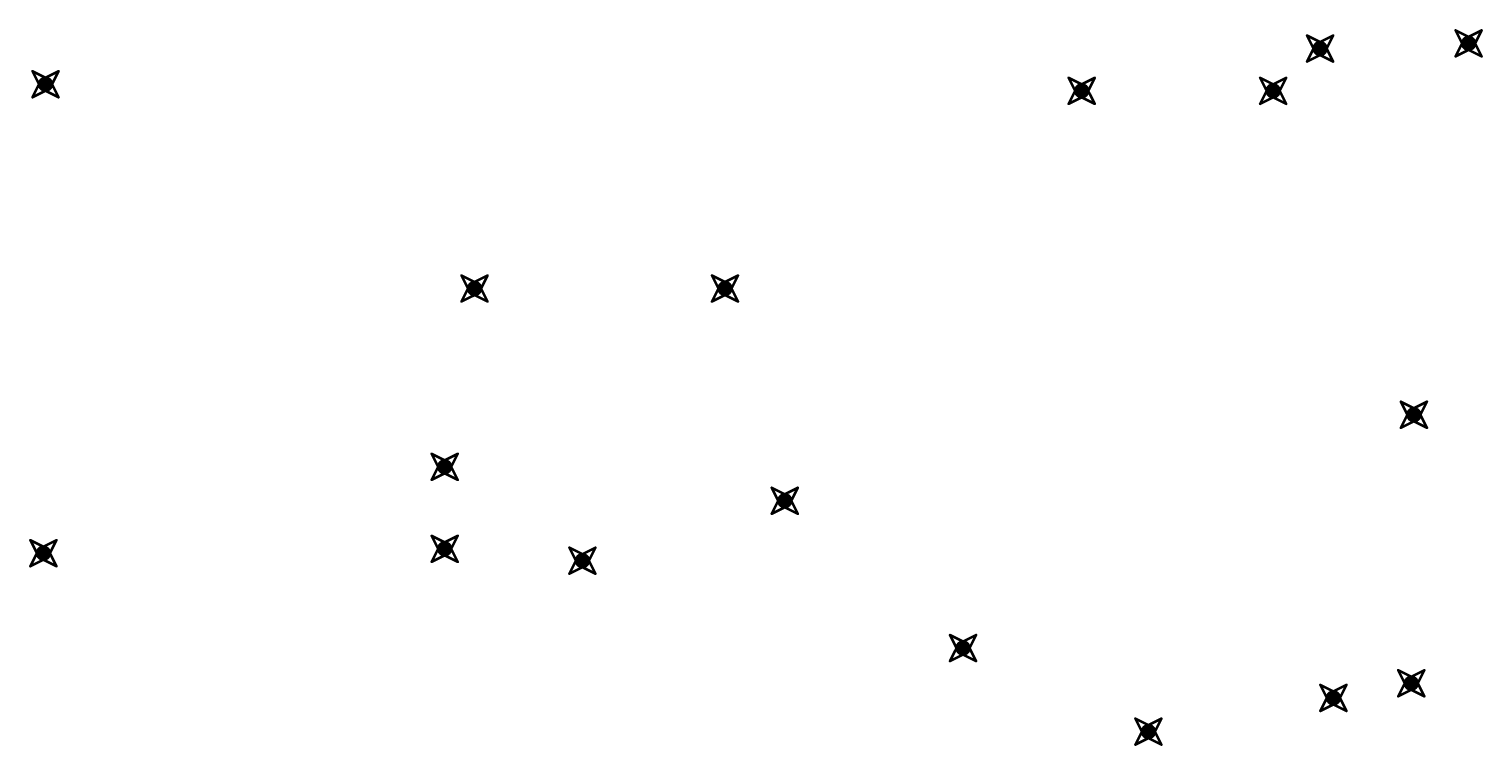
# Model space of a CAD drawing. Header units: millimetres. Extents: x -25 to 478, y -31 to 252.
# Drawn here: x 88.19 to 116.54, y 143.47 to 157.45 of the extents above; entities that cross this region are included whole.
import ezdxf

# ---------------------------------------------------------------- set-up
doc = ezdxf.new("R2010")
doc.units = ezdxf.units.MM
doc.layers.add('DrillDrawing', color=1, linetype='Continuous')
doc.layers.add('ViaHoleLayer', color=16, linetype='Continuous')

msp = doc.modelspace()

# ---------------------------------------------------------------- hatches: boundary and pattern name
at = {"layer": 'ViaHoleLayer'}
h = msp.add_hatch(color=16, dxfattribs=at)
edge = h.paths.add_edge_path()
edge.add_arc((113.36, 157.072), 0.15, 0, 360)
h = msp.add_hatch(color=16, dxfattribs=at)
edge = h.paths.add_edge_path()
edge.add_arc((116.256, 157.173), 0.15, 0, 360)
h = msp.add_hatch(color=16, dxfattribs=at)
edge = h.paths.add_edge_path()
edge.add_arc((88.508, 156.376), 0.15, 0, 360)
h = msp.add_hatch(color=16, dxfattribs=at)
edge = h.paths.add_edge_path()
edge.add_arc((108.712, 156.247), 0.15, 0, 360)
h = msp.add_hatch(color=16, dxfattribs=at)
edge = h.paths.add_edge_path()
edge.add_arc((112.445, 156.247), 0.15, 0, 360)
h = msp.add_hatch(color=16, dxfattribs=at)
edge = h.paths.add_edge_path()
edge.add_arc((96.873, 152.39), 0.15, 0, 360)
h = msp.add_hatch(color=16, dxfattribs=at)
edge = h.paths.add_edge_path()
edge.add_arc((101.757, 152.39), 0.15, 0, 360)
h = msp.add_hatch(color=16, dxfattribs=at)
edge = h.paths.add_edge_path()
edge.add_arc((115.189, 149.927), 0.15, 0, 360)
h = msp.add_hatch(color=16, dxfattribs=at)
edge = h.paths.add_edge_path()
edge.add_arc((96.291, 148.911), 0.15, 0, 360)
h = msp.add_hatch(color=16, dxfattribs=at)
edge = h.paths.add_edge_path()
edge.add_arc((102.922, 148.249), 0.15, 0, 360)
h = msp.add_hatch(color=16, dxfattribs=at)
edge = h.paths.add_edge_path()
edge.add_arc((96.291, 147.311), 0.15, 0, 360)
h = msp.add_hatch(color=16, dxfattribs=at)
edge = h.paths.add_edge_path()
edge.add_arc((88.467, 147.226), 0.15, 0, 360)
h = msp.add_hatch(color=16, dxfattribs=at)
edge = h.paths.add_edge_path()
edge.add_arc((98.977, 147.08), 0.15, 0, 360)
h = msp.add_hatch(color=16, dxfattribs=at)
edge = h.paths.add_edge_path()
edge.add_arc((106.398, 145.375), 0.15, 0, 360)
h = msp.add_hatch(color=16, dxfattribs=at)
edge = h.paths.add_edge_path()
edge.add_arc((115.138, 144.688), 0.15, 0, 360)
h = msp.add_hatch(color=16, dxfattribs=at)
edge = h.paths.add_edge_path()
edge.add_arc((113.62, 144.402), 0.15, 0, 360)
h = msp.add_hatch(color=16, dxfattribs=at)
edge = h.paths.add_edge_path()
edge.add_arc((110.013, 143.744), 0.15, 0, 360)

# ---------------------------------------------------------------- linework, layer by layer
at = {"layer": 'DrillDrawing', "const_width": 0.0508}
for points in [[(113.106, 157.326), (113.36, 157.199)], [(113.106, 157.326), (113.233, 157.072)], [(113.36, 157.199), (113.614, 157.326)], [(113.487, 157.072), (113.614, 157.326)], [(116.002, 157.427), (116.256, 157.3)], [(116.002, 157.427), (116.129, 157.173)], [(116.256, 157.3), (116.51, 157.427)], [(116.383, 157.173), (116.51, 157.427)], [(113.106, 156.818), (113.233, 157.072)], [(113.487, 157.072), (113.614, 156.818)], [(116.002, 156.919), (116.129, 157.173)], [(116.002, 156.919), (116.256, 157.046)], [(116.256, 157.046), (116.51, 156.919)], [(116.383, 157.173), (116.51, 156.919)], [(113.106, 156.818), (113.36, 156.945)], [(113.36, 156.945), (113.614, 156.818)], [(88.254, 156.63), (88.508, 156.503)], [(88.254, 156.63), (88.381, 156.376)], [(88.508, 156.503), (88.762, 156.63)], [(88.635, 156.376), (88.762, 156.63)], [(108.458, 156.501), (108.712, 156.374)], [(108.458, 156.501), (108.585, 156.247)], [(108.712, 156.374), (108.966, 156.501)], [(108.839, 156.247), (108.966, 156.501)], [(112.191, 156.501), (112.445, 156.374)], [(112.191, 156.501), (112.318, 156.247)], [(112.445, 156.374), (112.699, 156.501)], [(112.572, 156.247), (112.699, 156.501)], [(88.254, 156.122), (88.381, 156.376)], [(88.254, 156.122), (88.508, 156.249)], [(88.508, 156.249), (88.762, 156.122)], [(88.635, 156.376), (88.762, 156.122)], [(108.458, 155.993), (108.585, 156.247)], [(108.839, 156.247), (108.966, 155.993)], [(112.191, 155.993), (112.318, 156.247)], [(112.572, 156.247), (112.699, 155.993)], [(108.458, 155.993), (108.712, 156.12)], [(108.712, 156.12), (108.966, 155.993)], [(112.191, 155.993), (112.445, 156.12)], [(112.445, 156.12), (112.699, 155.993)], [(96.619, 152.644), (96.873, 152.517)], [(96.619, 152.644), (96.746, 152.39)], [(96.873, 152.517), (97.127, 152.644)], [(97, 152.39), (97.127, 152.644)], [(101.503, 152.644), (101.757, 152.517)], [(101.503, 152.644), (101.63, 152.39)], [(101.757, 152.517), (102.011, 152.644)], [(101.884, 152.39), (102.011, 152.644)], [(96.619, 152.136), (96.746, 152.39)], [(96.619, 152.136), (96.873, 152.263)], [(96.873, 152.263), (97.127, 152.136)], [(97, 152.39), (97.127, 152.136)], [(101.503, 152.136), (101.63, 152.39)], [(101.503, 152.136), (101.757, 152.263)], [(101.757, 152.263), (102.011, 152.136)], [(101.884, 152.39), (102.011, 152.136)], [(114.935, 150.181), (115.189, 150.054)], [(114.935, 150.181), (115.062, 149.927)], [(115.189, 150.054), (115.443, 150.181)], [(115.316, 149.927), (115.443, 150.181)], [(114.935, 149.673), (115.062, 149.927)], [(114.935, 149.673), (115.189, 149.8)], [(115.189, 149.8), (115.443, 149.673)], [(115.316, 149.927), (115.443, 149.673)], [(96.037, 149.165), (96.291, 149.038)], [(96.037, 149.165), (96.164, 148.911)], [(96.291, 149.038), (96.545, 149.165)], [(96.418, 148.911), (96.545, 149.165)], [(96.037, 148.657), (96.164, 148.911)], [(96.418, 148.911), (96.545, 148.657)], [(96.037, 148.657), (96.291, 148.784)], [(96.291, 148.784), (96.545, 148.657)], [(102.668, 148.503), (102.922, 148.376)], [(102.668, 148.503), (102.795, 148.249)], [(102.668, 147.995), (102.795, 148.249)], [(102.922, 148.376), (103.176, 148.503)], [(103.049, 148.249), (103.176, 148.503)], [(103.049, 148.249), (103.176, 147.995)], [(102.668, 147.995), (102.922, 148.122)], [(102.922, 148.122), (103.176, 147.995)], [(88.213, 147.48), (88.467, 147.353)], [(88.213, 147.48), (88.34, 147.226)], [(88.467, 147.353), (88.721, 147.48)], [(88.594, 147.226), (88.721, 147.48)], [(96.037, 147.565), (96.291, 147.438)], [(96.037, 147.565), (96.164, 147.311)], [(96.291, 147.438), (96.545, 147.565)], [(96.418, 147.311), (96.545, 147.565)], [(88.213, 146.972), (88.34, 147.226)], [(88.213, 146.972), (88.467, 147.099)], [(88.467, 147.099), (88.721, 146.972)], [(88.594, 147.226), (88.721, 146.972)], [(96.037, 147.057), (96.164, 147.311)], [(96.037, 147.057), (96.291, 147.184)], [(96.291, 147.184), (96.545, 147.057)], [(96.418, 147.311), (96.545, 147.057)], [(98.723, 147.334), (98.977, 147.207)], [(98.723, 147.334), (98.85, 147.08)], [(98.977, 147.207), (99.231, 147.334)], [(99.104, 147.08), (99.231, 147.334)], [(98.723, 146.826), (98.85, 147.08)], [(98.723, 146.826), (98.977, 146.953)], [(98.977, 146.953), (99.231, 146.826)], [(99.104, 147.08), (99.231, 146.826)], [(106.144, 145.629), (106.398, 145.502)], [(106.144, 145.629), (106.271, 145.375)], [(106.398, 145.502), (106.652, 145.629)], [(106.525, 145.375), (106.652, 145.629)], [(106.144, 145.121), (106.271, 145.375)], [(106.144, 145.121), (106.398, 145.248)], [(106.398, 145.248), (106.652, 145.121)], [(106.525, 145.375), (106.652, 145.121)], [(114.884, 144.942), (115.138, 144.815)], [(114.884, 144.942), (115.011, 144.688)], [(115.138, 144.815), (115.392, 144.942)], [(115.265, 144.688), (115.392, 144.942)], [(113.366, 144.656), (113.62, 144.529)], [(113.366, 144.656), (113.493, 144.402)], [(113.62, 144.529), (113.874, 144.656)], [(113.747, 144.402), (113.874, 144.656)], [(114.884, 144.434), (115.011, 144.688)], [(114.884, 144.434), (115.138, 144.561)], [(115.138, 144.561), (115.392, 144.434)], [(115.265, 144.688), (115.392, 144.434)], [(113.366, 144.148), (113.493, 144.402)], [(113.366, 144.148), (113.62, 144.275)], [(113.62, 144.275), (113.874, 144.148)], [(113.747, 144.402), (113.874, 144.148)], [(109.759, 143.998), (110.013, 143.871)], [(109.759, 143.998), (109.886, 143.744)], [(110.013, 143.871), (110.267, 143.998)], [(110.14, 143.744), (110.267, 143.998)], [(109.759, 143.49), (109.886, 143.744)], [(110.14, 143.744), (110.267, 143.49)], [(109.759, 143.49), (110.013, 143.617)], [(110.013, 143.617), (110.267, 143.49)]]:
    msp.add_lwpolyline(points, dxfattribs=at)
at = {"layer": 'DrillDrawing', "const_width": 0.0254}
for points in [[(113.094, 157.326, 1), (113.119, 157.326, 1)], [(113.094, 157.326, 1), (113.119, 157.326, 1)], [(113.602, 157.326, 1), (113.627, 157.326, 1)], [(113.602, 157.326, 1), (113.627, 157.326, 1)], [(115.989, 157.427, 1), (116.014, 157.427, 1)], [(115.989, 157.427, 1), (116.014, 157.427, 1)], [(116.497, 157.427, 1), (116.522, 157.427, 1)], [(116.497, 157.427, 1), (116.522, 157.427, 1)], [(113.221, 157.072, 1), (113.246, 157.072, 1)], [(113.221, 157.072, 1), (113.246, 157.072, 1)], [(113.347, 157.199, 1), (113.373, 157.199, 1)], [(113.347, 157.199, 1), (113.373, 157.199, 1)], [(113.475, 157.072, 1), (113.5, 157.072, 1)], [(113.475, 157.072, 1), (113.5, 157.072, 1)], [(116.116, 157.173, 1), (116.141, 157.173, 1)], [(116.116, 157.173, 1), (116.141, 157.173, 1)], [(116.243, 157.3, 1), (116.268, 157.3, 1)], [(116.243, 157.3, 1), (116.268, 157.3, 1)], [(116.243, 157.046, 1), (116.268, 157.046, 1)], [(116.243, 157.046, 1), (116.268, 157.046, 1)], [(116.37, 157.173, 1), (116.395, 157.173, 1)], [(116.37, 157.173, 1), (116.395, 157.173, 1)], [(113.094, 156.818, 1), (113.119, 156.818, 1)], [(113.094, 156.818, 1), (113.119, 156.818, 1)], [(113.347, 156.945, 1), (113.373, 156.945, 1)], [(113.347, 156.945, 1), (113.373, 156.945, 1)], [(113.602, 156.818, 1), (113.627, 156.818, 1)], [(113.602, 156.818, 1), (113.627, 156.818, 1)], [(115.989, 156.919, 1), (116.014, 156.919, 1)], [(115.989, 156.919, 1), (116.014, 156.919, 1)], [(116.497, 156.919, 1), (116.522, 156.919, 1)], [(116.497, 156.919, 1), (116.522, 156.919, 1)], [(88.241, 156.63, 1), (88.267, 156.63, 1)], [(88.241, 156.63, 1), (88.267, 156.63, 1)], [(88.495, 156.503, 1), (88.521, 156.503, 1)], [(88.495, 156.503, 1), (88.521, 156.503, 1)], [(88.749, 156.63, 1), (88.775, 156.63, 1)], [(88.749, 156.63, 1), (88.775, 156.63, 1)], [(108.445, 156.501, 1), (108.47, 156.501, 1)], [(108.445, 156.501, 1), (108.47, 156.501, 1)], [(108.953, 156.501, 1), (108.978, 156.501, 1)], [(108.953, 156.501, 1), (108.978, 156.501, 1)], [(112.178, 156.501, 1), (112.204, 156.501, 1)], [(112.178, 156.501, 1), (112.204, 156.501, 1)], [(112.686, 156.501, 1), (112.712, 156.501, 1)], [(112.686, 156.501, 1), (112.712, 156.501, 1)], [(88.368, 156.376, 1), (88.394, 156.376, 1)], [(88.368, 156.376, 1), (88.394, 156.376, 1)], [(88.495, 156.249, 1), (88.521, 156.249, 1)], [(88.495, 156.249, 1), (88.521, 156.249, 1)], [(88.622, 156.376, 1), (88.648, 156.376, 1)], [(88.622, 156.376, 1), (88.648, 156.376, 1)], [(108.572, 156.247, 1), (108.597, 156.247, 1)], [(108.572, 156.247, 1), (108.597, 156.247, 1)], [(108.699, 156.374, 1), (108.724, 156.374, 1)], [(108.699, 156.374, 1), (108.724, 156.374, 1)], [(108.826, 156.247, 1), (108.851, 156.247, 1)], [(108.826, 156.247, 1), (108.851, 156.247, 1)], [(112.305, 156.247, 1), (112.331, 156.247, 1)], [(112.305, 156.247, 1), (112.331, 156.247, 1)], [(112.432, 156.374, 1), (112.458, 156.374, 1)], [(112.432, 156.374, 1), (112.458, 156.374, 1)], [(112.559, 156.247, 1), (112.585, 156.247, 1)], [(112.559, 156.247, 1), (112.585, 156.247, 1)], [(88.241, 156.122, 1), (88.267, 156.122, 1)], [(88.241, 156.122, 1), (88.267, 156.122, 1)], [(88.749, 156.122, 1), (88.775, 156.122, 1)], [(88.749, 156.122, 1), (88.775, 156.122, 1)], [(108.445, 155.993, 1), (108.47, 155.993, 1)], [(108.445, 155.993, 1), (108.47, 155.993, 1)], [(108.699, 156.12, 1), (108.724, 156.12, 1)], [(108.699, 156.12, 1), (108.724, 156.12, 1)], [(108.953, 155.993, 1), (108.978, 155.993, 1)], [(108.953, 155.993, 1), (108.978, 155.993, 1)], [(112.178, 155.993, 1), (112.204, 155.993, 1)], [(112.178, 155.993, 1), (112.204, 155.993, 1)], [(112.432, 156.12, 1), (112.458, 156.12, 1)], [(112.432, 156.12, 1), (112.458, 156.12, 1)], [(112.686, 155.993, 1), (112.712, 155.993, 1)], [(112.686, 155.993, 1), (112.712, 155.993, 1)], [(96.606, 152.644, 1), (96.631, 152.644, 1)], [(96.606, 152.644, 1), (96.631, 152.644, 1)], [(96.86, 152.517, 1), (96.885, 152.517, 1)], [(96.86, 152.517, 1), (96.885, 152.517, 1)], [(97.114, 152.644, 1), (97.139, 152.644, 1)], [(97.114, 152.644, 1), (97.139, 152.644, 1)], [(101.49, 152.644, 1), (101.515, 152.644, 1)], [(101.49, 152.644, 1), (101.515, 152.644, 1)], [(101.744, 152.517, 1), (101.769, 152.517, 1)], [(101.744, 152.517, 1), (101.769, 152.517, 1)], [(101.998, 152.644, 1), (102.023, 152.644, 1)], [(101.998, 152.644, 1), (102.023, 152.644, 1)], [(96.733, 152.39, 1), (96.758, 152.39, 1)], [(96.733, 152.39, 1), (96.758, 152.39, 1)], [(96.86, 152.263, 1), (96.885, 152.263, 1)], [(96.86, 152.263, 1), (96.885, 152.263, 1)], [(96.987, 152.39, 1), (97.012, 152.39, 1)], [(96.987, 152.39, 1), (97.012, 152.39, 1)], [(101.617, 152.39, 1), (101.642, 152.39, 1)], [(101.617, 152.39, 1), (101.642, 152.39, 1)], [(101.744, 152.263, 1), (101.769, 152.263, 1)], [(101.744, 152.263, 1), (101.769, 152.263, 1)], [(101.871, 152.39, 1), (101.896, 152.39, 1)], [(101.871, 152.39, 1), (101.896, 152.39, 1)], [(96.606, 152.136, 1), (96.631, 152.136, 1)], [(96.606, 152.136, 1), (96.631, 152.136, 1)], [(97.114, 152.136, 1), (97.139, 152.136, 1)], [(97.114, 152.136, 1), (97.139, 152.136, 1)], [(101.49, 152.136, 1), (101.515, 152.136, 1)], [(101.49, 152.136, 1), (101.515, 152.136, 1)], [(101.998, 152.136, 1), (102.023, 152.136, 1)], [(101.998, 152.136, 1), (102.023, 152.136, 1)], [(114.922, 150.181, 1), (114.948, 150.181, 1)], [(114.922, 150.181, 1), (114.948, 150.181, 1)], [(115.176, 150.054, 1), (115.202, 150.054, 1)], [(115.176, 150.054, 1), (115.202, 150.054, 1)], [(115.43, 150.181, 1), (115.456, 150.181, 1)], [(115.43, 150.181, 1), (115.456, 150.181, 1)], [(114.922, 149.673, 1), (114.948, 149.673, 1)], [(114.922, 149.673, 1), (114.948, 149.673, 1)], [(115.049, 149.927, 1), (115.075, 149.927, 1)], [(115.049, 149.927, 1), (115.075, 149.927, 1)], [(115.176, 149.8, 1), (115.202, 149.8, 1)], [(115.176, 149.8, 1), (115.202, 149.8, 1)], [(115.303, 149.927, 1), (115.329, 149.927, 1)], [(115.303, 149.927, 1), (115.329, 149.927, 1)], [(115.43, 149.673, 1), (115.456, 149.673, 1)], [(115.43, 149.673, 1), (115.456, 149.673, 1)], [(96.025, 149.165, 1), (96.05, 149.165, 1)], [(96.025, 149.165, 1), (96.05, 149.165, 1)], [(96.533, 149.165, 1), (96.558, 149.165, 1)], [(96.533, 149.165, 1), (96.558, 149.165, 1)], [(96.152, 148.911, 1), (96.177, 148.911, 1)], [(96.152, 148.911, 1), (96.177, 148.911, 1)], [(96.279, 149.038, 1), (96.304, 149.038, 1)], [(96.279, 149.038, 1), (96.304, 149.038, 1)], [(96.406, 148.911, 1), (96.431, 148.911, 1)], [(96.406, 148.911, 1), (96.431, 148.911, 1)], [(96.025, 148.657, 1), (96.05, 148.657, 1)], [(96.025, 148.657, 1), (96.05, 148.657, 1)], [(96.279, 148.784, 1), (96.304, 148.784, 1)], [(96.279, 148.784, 1), (96.304, 148.784, 1)], [(96.533, 148.657, 1), (96.558, 148.657, 1)], [(96.533, 148.657, 1), (96.558, 148.657, 1)], [(102.656, 148.503, 1), (102.681, 148.503, 1)], [(102.656, 148.503, 1), (102.681, 148.503, 1)], [(102.783, 148.249, 1), (102.808, 148.249, 1)], [(102.783, 148.249, 1), (102.808, 148.249, 1)], [(102.91, 148.376, 1), (102.935, 148.376, 1)], [(102.91, 148.376, 1), (102.935, 148.376, 1)], [(103.037, 148.249, 1), (103.062, 148.249, 1)], [(103.037, 148.249, 1), (103.062, 148.249, 1)], [(103.164, 148.503, 1), (103.189, 148.503, 1)], [(103.164, 148.503, 1), (103.189, 148.503, 1)], [(102.656, 147.995, 1), (102.681, 147.995, 1)], [(102.656, 147.995, 1), (102.681, 147.995, 1)], [(102.91, 148.122, 1), (102.935, 148.122, 1)], [(102.91, 148.122, 1), (102.935, 148.122, 1)], [(103.164, 147.995, 1), (103.189, 147.995, 1)], [(103.164, 147.995, 1), (103.189, 147.995, 1)], [(88.2, 147.48, 1), (88.226, 147.48, 1)], [(88.2, 147.48, 1), (88.226, 147.48, 1)], [(88.708, 147.48, 1), (88.734, 147.48, 1)], [(88.708, 147.48, 1), (88.734, 147.48, 1)], [(96.025, 147.565, 1), (96.05, 147.565, 1)], [(96.025, 147.565, 1), (96.05, 147.565, 1)], [(96.279, 147.438, 1), (96.304, 147.438, 1)], [(96.279, 147.438, 1), (96.304, 147.438, 1)], [(96.533, 147.565, 1), (96.558, 147.565, 1)], [(96.533, 147.565, 1), (96.558, 147.565, 1)], [(88.327, 147.226, 1), (88.353, 147.226, 1)], [(88.327, 147.226, 1), (88.353, 147.226, 1)], [(88.454, 147.353, 1), (88.48, 147.353, 1)], [(88.454, 147.353, 1), (88.48, 147.353, 1)], [(88.454, 147.099, 1), (88.48, 147.099, 1)], [(88.454, 147.099, 1), (88.48, 147.099, 1)], [(88.581, 147.226, 1), (88.607, 147.226, 1)], [(88.581, 147.226, 1), (88.607, 147.226, 1)], [(96.152, 147.311, 1), (96.177, 147.311, 1)], [(96.152, 147.311, 1), (96.177, 147.311, 1)], [(96.279, 147.184, 1), (96.304, 147.184, 1)], [(96.279, 147.184, 1), (96.304, 147.184, 1)], [(96.406, 147.311, 1), (96.431, 147.311, 1)], [(96.406, 147.311, 1), (96.431, 147.311, 1)], [(98.711, 147.334, 1), (98.736, 147.334, 1)], [(98.711, 147.334, 1), (98.736, 147.334, 1)], [(98.965, 147.207, 1), (98.99, 147.207, 1)], [(98.965, 147.207, 1), (98.99, 147.207, 1)], [(99.219, 147.334, 1), (99.244, 147.334, 1)], [(99.219, 147.334, 1), (99.244, 147.334, 1)], [(88.2, 146.972, 1), (88.226, 146.972, 1)], [(88.2, 146.972, 1), (88.226, 146.972, 1)], [(88.708, 146.972, 1), (88.734, 146.972, 1)], [(88.708, 146.972, 1), (88.734, 146.972, 1)], [(96.025, 147.057, 1), (96.05, 147.057, 1)], [(96.025, 147.057, 1), (96.05, 147.057, 1)], [(96.533, 147.057, 1), (96.558, 147.057, 1)], [(96.533, 147.057, 1), (96.558, 147.057, 1)], [(98.711, 146.826, 1), (98.736, 146.826, 1)], [(98.711, 146.826, 1), (98.736, 146.826, 1)], [(98.838, 147.08, 1), (98.863, 147.08, 1)], [(98.838, 147.08, 1), (98.863, 147.08, 1)], [(98.965, 146.953, 1), (98.99, 146.953, 1)], [(98.965, 146.953, 1), (98.99, 146.953, 1)], [(99.092, 147.08, 1), (99.117, 147.08, 1)], [(99.092, 147.08, 1), (99.117, 147.08, 1)], [(99.219, 146.826, 1), (99.244, 146.826, 1)], [(99.219, 146.826, 1), (99.244, 146.826, 1)], [(106.132, 145.629, 1), (106.157, 145.629, 1)], [(106.132, 145.629, 1), (106.157, 145.629, 1)], [(106.386, 145.502, 1), (106.411, 145.502, 1)], [(106.386, 145.502, 1), (106.411, 145.502, 1)], [(106.64, 145.629, 1), (106.665, 145.629, 1)], [(106.64, 145.629, 1), (106.665, 145.629, 1)], [(106.132, 145.121, 1), (106.157, 145.121, 1)], [(106.132, 145.121, 1), (106.157, 145.121, 1)], [(106.259, 145.375, 1), (106.284, 145.375, 1)], [(106.259, 145.375, 1), (106.284, 145.375, 1)], [(106.386, 145.248, 1), (106.411, 145.248, 1)], [(106.386, 145.248, 1), (106.411, 145.248, 1)], [(106.513, 145.375, 1), (106.538, 145.375, 1)], [(106.513, 145.375, 1), (106.538, 145.375, 1)], [(106.64, 145.121, 1), (106.665, 145.121, 1)], [(106.64, 145.121, 1), (106.665, 145.121, 1)], [(114.871, 144.942, 1), (114.897, 144.942, 1)], [(114.871, 144.942, 1), (114.897, 144.942, 1)], [(115.379, 144.942, 1), (115.405, 144.942, 1)], [(115.379, 144.942, 1), (115.405, 144.942, 1)], [(113.353, 144.656, 1), (113.379, 144.656, 1)], [(113.353, 144.656, 1), (113.379, 144.656, 1)], [(113.861, 144.656, 1), (113.887, 144.656, 1)], [(113.861, 144.656, 1), (113.887, 144.656, 1)], [(114.999, 144.688, 1), (115.024, 144.688, 1)], [(114.999, 144.688, 1), (115.024, 144.688, 1)], [(115.126, 144.815, 1), (115.151, 144.815, 1)], [(115.126, 144.815, 1), (115.151, 144.815, 1)], [(115.126, 144.561, 1), (115.151, 144.561, 1)], [(115.126, 144.561, 1), (115.151, 144.561, 1)], [(115.252, 144.688, 1), (115.278, 144.688, 1)], [(115.252, 144.688, 1), (115.278, 144.688, 1)], [(113.48, 144.402, 1), (113.506, 144.402, 1)], [(113.48, 144.402, 1), (113.506, 144.402, 1)], [(113.607, 144.529, 1), (113.633, 144.529, 1)], [(113.607, 144.529, 1), (113.633, 144.529, 1)], [(113.607, 144.275, 1), (113.633, 144.275, 1)], [(113.607, 144.275, 1), (113.633, 144.275, 1)], [(113.734, 144.402, 1), (113.76, 144.402, 1)], [(113.734, 144.402, 1), (113.76, 144.402, 1)], [(114.871, 144.434, 1), (114.897, 144.434, 1)], [(114.871, 144.434, 1), (114.897, 144.434, 1)], [(115.379, 144.434, 1), (115.405, 144.434, 1)], [(115.379, 144.434, 1), (115.405, 144.434, 1)], [(109.747, 143.998, 1), (109.772, 143.998, 1)], [(109.747, 143.998, 1), (109.772, 143.998, 1)], [(110.255, 143.998, 1), (110.28, 143.998, 1)], [(110.255, 143.998, 1), (110.28, 143.998, 1)], [(113.353, 144.148, 1), (113.379, 144.148, 1)], [(113.353, 144.148, 1), (113.379, 144.148, 1)], [(113.861, 144.148, 1), (113.887, 144.148, 1)], [(113.861, 144.148, 1), (113.887, 144.148, 1)], [(109.874, 143.744, 1), (109.899, 143.744, 1)], [(109.874, 143.744, 1), (109.899, 143.744, 1)], [(110.001, 143.871, 1), (110.026, 143.871, 1)], [(110.001, 143.871, 1), (110.026, 143.871, 1)], [(110.128, 143.744, 1), (110.153, 143.744, 1)], [(110.128, 143.744, 1), (110.153, 143.744, 1)], [(109.747, 143.49, 1), (109.772, 143.49, 1)], [(109.747, 143.49, 1), (109.772, 143.49, 1)], [(110.001, 143.617, 1), (110.026, 143.617, 1)], [(110.001, 143.617, 1), (110.026, 143.617, 1)], [(110.255, 143.49, 1), (110.28, 143.49, 1)], [(110.255, 143.49, 1), (110.28, 143.49, 1)]]:
    msp.add_lwpolyline(points, format="xyb", close=True, dxfattribs=at)

doc.saveas('drawing.dxf')
